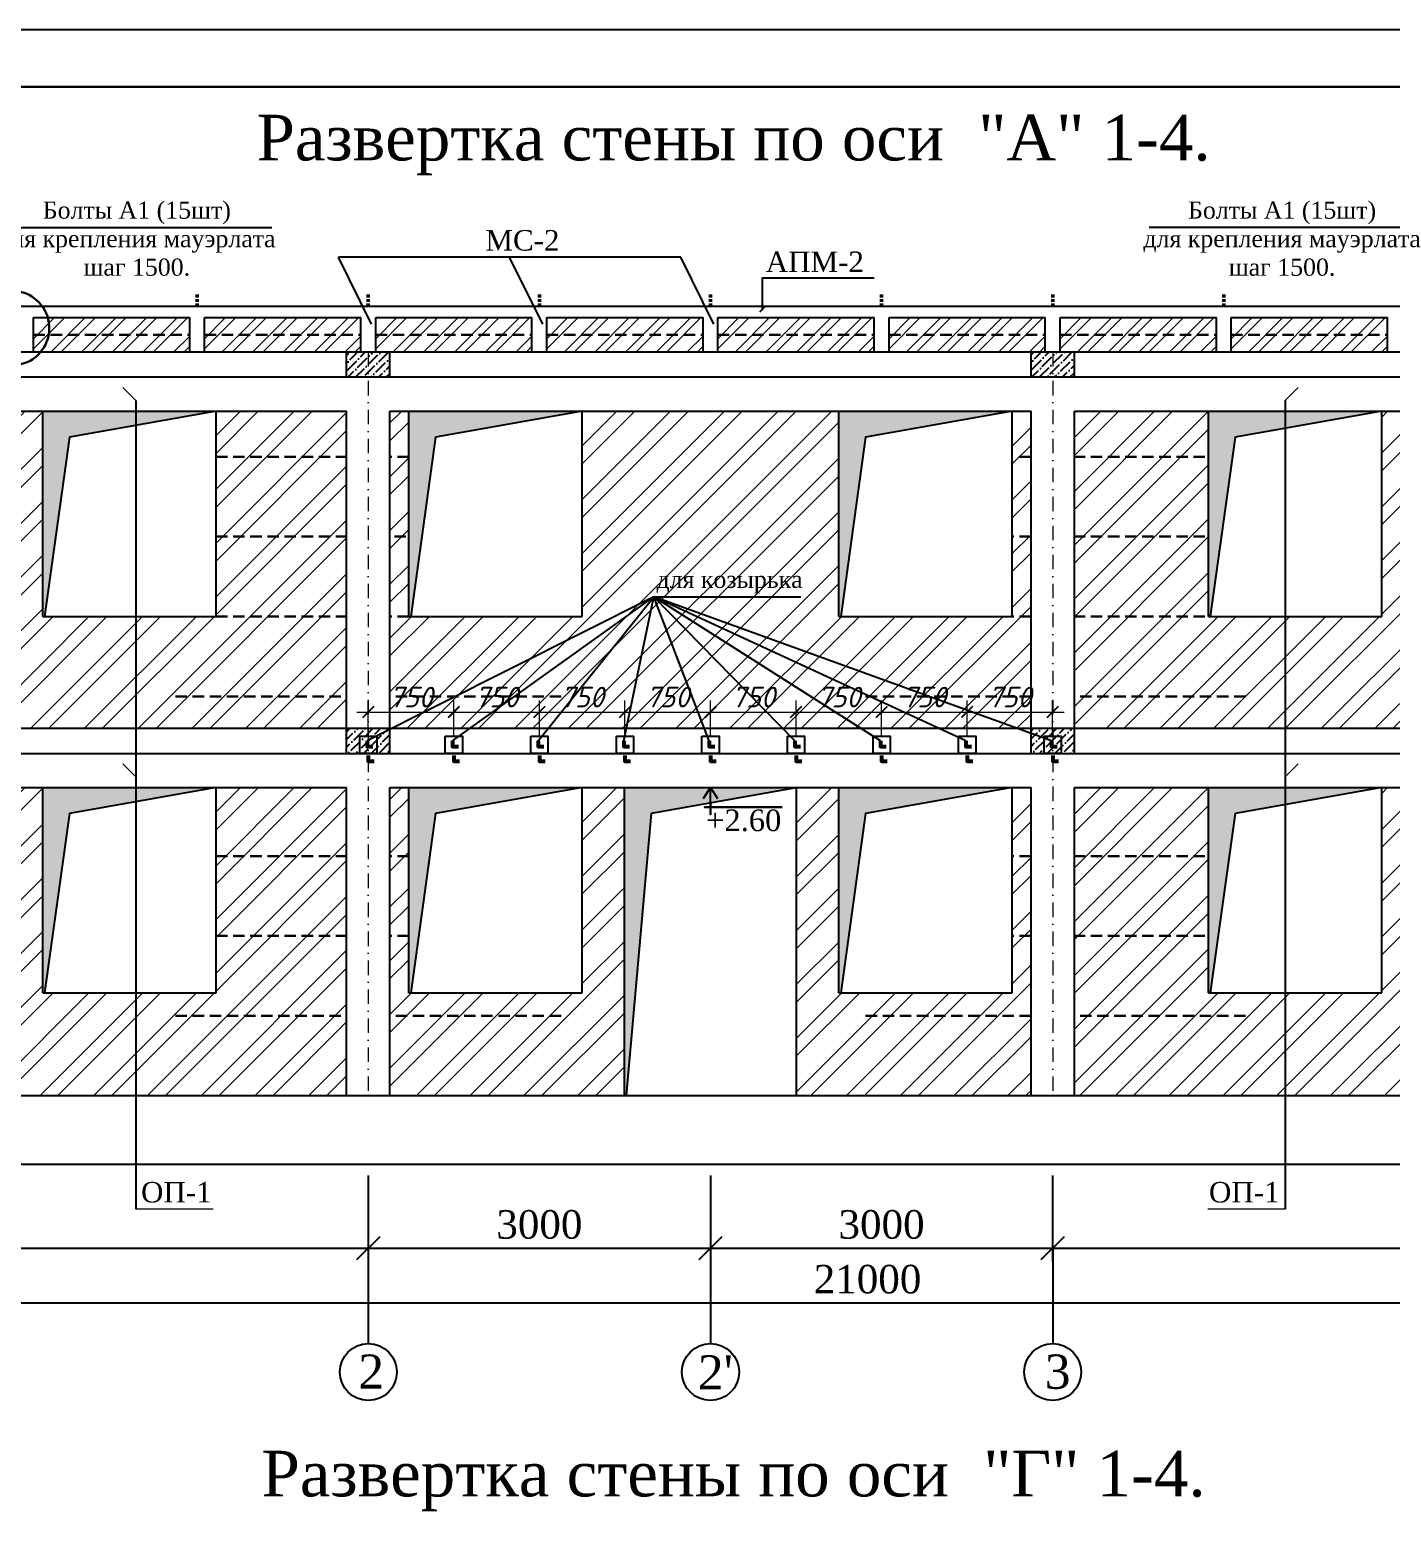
# Model space of a CAD drawing. Header units: millimetres. Extents: x 572274 to 2241483, y -888675 to -304135.
# Drawn here: x 1418418 to 1430353, y -628891 to -615807 of the extents above; entities that cross this region are included whole.
import ezdxf

# ---------------------------------------------------------------- set-up
doc = ezdxf.new("R2010")
doc.units = ezdxf.units.MM
for name, pattern in [('DASHDOT', [25.4, 12.7, -6.35, 0, -6.35]), ('DASHED2', [9.525, 6.35, -3.175]), ('G_BUILDING_LINE', [3, 2, -1])]:
    doc.linetypes.add(name, pattern=pattern)
for name, color, linetype, lineweight in [('RAZMER-2', 7, 'Continuous', 25), ('Маналит', 252, 'Continuous', 15), ('Основная', 7, 'Continuous', 50), ('план', 7, 'Continuous', 40)]:
    doc.layers.add(name, color=color, linetype=linetype, lineweight=lineweight)
doc.styles.add('ISO', font='isocpeui.ttf')
doc.styles.get("Standard").update_dxf_attribs({"font": 'isocpeur.ttf'})
doc.styles.add('style200', font='times.ttf', dxfattribs={"height": 200})
doc.styles.add('WMF-Times New Roman0', font='times.ttf')
doc.dimstyles.new('ISO-25$0', dxfattribs={"dimtxt": 300, "dimasz": 200, "dimexe": 100, "dimexo": 300, "dimgap": 50, "dimtad": 1, "dimdec": 0, "dimtxsty": 'Standard', "dimblk": 'OBLIQUE', "dimcen": 250, "dimdle": 150, "dimadec": 0, "dimazin": 0, "dimtfac": 1, "dimtdec": 0, "dimtmove": 0, "dimatfit": 3, "dimldrblk": 'OBLIQUE', "dimfxl": 1.25, "dimarcsym": 0})
doc.dimstyles.new('raz1', dxfattribs={"dimscale": 100, "dimtxt": 3, "dimasz": 1.5, "dimexe": 1, "dimexo": 3, "dimgap": 0.7, "dimtad": 1, "dimdec": 0, "dimtxsty": 'ISO', "dimblk": 'ARCHTICK', "dimcen": 1.5, "dimdle": 1, "dimadec": 0, "dimazin": 0, "dimtfac": 1, "dimtdec": 0, "dimtmove": 1, "dimatfit": 3, "dimldrblk": 'OBLIQUE', "dimfxl": 1, "dimlwd": 15, "dimlwe": 15, "dimarcsym": 0})
pattern_1 = [(45, (443004.93, -906831.547), (25.2569703, 92.6088912), [119.0625, -23.8125, 0, -23.8125])]

# ---------------------------------------------------------------- blocks, each defined once
blk = doc.blocks.new('_Oblique')
at = {"color": 0, "linetype": 'ByBlock', "lineweight": -2}
blk.add_line((-0.5, -0.5), (0.5, 0.5), dxfattribs=at)
blk = doc.blocks.new('*D445')
at = {"color": 0, "lineweight": -2, "transparency": 16777216}
for p, q in [((1413885, -625851), (1413885, -626609)), ((1421385, -625851), (1421385, -626609)), ((1413765, -626489), (1421505, -626489))]:
    blk.add_line(p, q, dxfattribs=at)
at = {"layer": 'Defpoints', "color": 0, "lineweight": 25, "transparency": 16777216}
for p in [(1413885, -625751), (1421385, -625751), (1421385, -626489)]:
    blk.add_point(p, dxfattribs=at)
at = {"color": 0, "lineweight": -2, "transparency": 16777216, "xscale": 200, "yscale": 200, "zscale": 200, "rotation": 180}
blk.add_blockref('_Oblique', (1413885, -626489), dxfattribs=at)
at = {"color": 0, "lineweight": -2, "transparency": 16777216, "xscale": 200, "yscale": 200, "zscale": 200}
blk.add_blockref('_Oblique', (1421385, -626489), dxfattribs=at)
at = {"color": 0, "lineweight": 25, "transparency": 16777216, "insert": (1417635, -626281), "char_height": 250, "attachment_point": 5, "style": 'WMF-Times New Roman0'}
blk.add_mtext('7500', dxfattribs=at)
blk = doc.blocks.new('*D446')
at = {"color": 0, "lineweight": -2, "transparency": 16777216}
for p, q in [((1421385, -625851), (1421385, -626609)), ((1424385, -625851), (1424385, -626609)), ((1421265, -626489), (1424505, -626489))]:
    blk.add_line(p, q, dxfattribs=at)
at = {"layer": 'Defpoints', "color": 0, "lineweight": 25, "transparency": 16777216}
for p in [(1421385, -625751), (1424385, -625751), (1424385, -626489)]:
    blk.add_point(p, dxfattribs=at)
at = {"color": 0, "lineweight": -2, "transparency": 16777216, "xscale": 200, "yscale": 200, "zscale": 200, "rotation": 180}
blk.add_blockref('_Oblique', (1421385, -626489), dxfattribs=at)
at = {"color": 0, "lineweight": -2, "transparency": 16777216, "xscale": 200, "yscale": 200, "zscale": 200}
blk.add_blockref('_Oblique', (1424385, -626489), dxfattribs=at)
at = {"color": 0, "lineweight": 25, "transparency": 16777216, "insert": (1422885, -626282), "char_height": 250, "attachment_point": 5, "style": 'WMF-Times New Roman0'}
blk.add_mtext('3000', dxfattribs=at)
blk = doc.blocks.new('*D447')
at = {"color": 0, "lineweight": -2, "transparency": 16777216}
for p, q in [((1424385, -625851), (1424385, -626609)), ((1427385, -625851), (1427385, -626609)), ((1424265, -626489), (1427505, -626489))]:
    blk.add_line(p, q, dxfattribs=at)
at = {"layer": 'Defpoints', "color": 0, "lineweight": 25, "transparency": 16777216}
for p in [(1424385, -625751), (1427385, -625751), (1427385, -626489)]:
    blk.add_point(p, dxfattribs=at)
at = {"color": 0, "lineweight": -2, "transparency": 16777216, "xscale": 200, "yscale": 200, "zscale": 200, "rotation": 180}
blk.add_blockref('_Oblique', (1424385, -626489), dxfattribs=at)
at = {"color": 0, "lineweight": -2, "transparency": 16777216, "xscale": 200, "yscale": 200, "zscale": 200}
blk.add_blockref('_Oblique', (1427385, -626489), dxfattribs=at)
at = {"color": 0, "lineweight": 25, "transparency": 16777216, "insert": (1425885, -626282), "char_height": 250, "attachment_point": 5, "style": 'WMF-Times New Roman0'}
blk.add_mtext('3000', dxfattribs=at)
blk = doc.blocks.new('*D448')
at = {"color": 0, "lineweight": -2, "transparency": 16777216}
for p, q in [((1427385, -625851), (1427385, -626609)), ((1434885, -625851), (1434885, -626609)), ((1427265, -626489), (1435005, -626489))]:
    blk.add_line(p, q, dxfattribs=at)
at = {"layer": 'Defpoints', "color": 0, "lineweight": 25, "transparency": 16777216}
for p in [(1427385, -625751), (1434885, -625751), (1434885, -626489)]:
    blk.add_point(p, dxfattribs=at)
at = {"color": 0, "lineweight": -2, "transparency": 16777216, "xscale": 200, "yscale": 200, "zscale": 200, "rotation": 180}
blk.add_blockref('_Oblique', (1427385, -626489), dxfattribs=at)
at = {"color": 0, "lineweight": -2, "transparency": 16777216, "xscale": 200, "yscale": 200, "zscale": 200}
blk.add_blockref('_Oblique', (1434885, -626489), dxfattribs=at)
at = {"color": 0, "lineweight": 25, "transparency": 16777216, "insert": (1431135, -626281), "char_height": 250, "attachment_point": 5, "style": 'WMF-Times New Roman0'}
blk.add_mtext('7500', dxfattribs=at)
blk = doc.blocks.new('*D449')
at = {"color": 0, "lineweight": -2, "transparency": 16777216}
for p, q in [((1413885, -625851), (1413885, -627089)), ((1434885, -625851), (1434885, -627089)), ((1413765, -626969), (1435005, -626969))]:
    blk.add_line(p, q, dxfattribs=at)
at = {"layer": 'Defpoints', "color": 0, "lineweight": 25, "transparency": 16777216}
for p in [(1413885, -625751), (1434885, -625751), (1434885, -626969)]:
    blk.add_point(p, dxfattribs=at)
at = {"color": 0, "lineweight": -2, "transparency": 16777216, "xscale": 200, "yscale": 200, "zscale": 200, "rotation": 180}
blk.add_blockref('_Oblique', (1413885, -626969), dxfattribs=at)
at = {"color": 0, "lineweight": -2, "transparency": 16777216, "xscale": 200, "yscale": 200, "zscale": 200}
blk.add_blockref('_Oblique', (1434885, -626969), dxfattribs=at)
at = {"color": 0, "lineweight": 25, "transparency": 16777216, "insert": (1425762, -626762), "char_height": 250, "attachment_point": 5, "style": 'WMF-Times New Roman0'}
blk.add_mtext('21000', dxfattribs=at)
blk = doc.blocks.new('_ArchTick')
at = {"color": 0, "linetype": 'ByBlock', "const_width": 0.15}
blk.add_lwpolyline([(-0.5, -0.5), (0.5, 0.5)], dxfattribs=at)
blk = doc.blocks.new('*D610')
at = {"color": 0, "lineweight": 15, "transparency": 16777216}
for p, q in [((1421385, -622001), (1421385, -621688)), ((1422135, -622001), (1422135, -621688)), ((1421285, -621788), (1422235, -621788))]:
    blk.add_line(p, q, dxfattribs=at)
at = {"layer": 'Defpoints', "color": 0, "lineweight": 25, "transparency": 16777216}
for p in [(1422135, -621788), (1421385, -622001), (1422135, -622001)]:
    blk.add_point(p, dxfattribs=at)
at = {"color": 0, "lineweight": 15, "transparency": 16777216, "xscale": 100, "yscale": 100, "zscale": 100, "rotation": 180}
blk.add_blockref('_ArchTick', (1421385, -621788), dxfattribs=at)
at = {"color": 0, "lineweight": 15, "transparency": 16777216, "xscale": 100, "yscale": 100, "zscale": 100}
blk.add_blockref('_ArchTick', (1422135, -621788), dxfattribs=at)
at = {"color": 0, "lineweight": 9, "transparency": 16777216, "insert": (1421760, -621657), "char_height": 180, "attachment_point": 5, "style": 'ISO'}
blk.add_mtext('750', dxfattribs=at)
blk = doc.blocks.new('*D611')
at = {"color": 0, "lineweight": 15, "transparency": 16777216}
for p, q in [((1422135, -622001), (1422135, -621688)), ((1422885, -622001), (1422885, -621688)), ((1422035, -621788), (1422985, -621788))]:
    blk.add_line(p, q, dxfattribs=at)
at = {"layer": 'Defpoints', "color": 0, "lineweight": 25, "transparency": 16777216}
for p in [(1422885, -621788), (1422135, -622001), (1422885, -622001)]:
    blk.add_point(p, dxfattribs=at)
at = {"color": 0, "lineweight": 15, "transparency": 16777216, "xscale": 100, "yscale": 100, "zscale": 100, "rotation": 180}
blk.add_blockref('_ArchTick', (1422135, -621788), dxfattribs=at)
at = {"color": 0, "lineweight": 15, "transparency": 16777216, "xscale": 100, "yscale": 100, "zscale": 100}
blk.add_blockref('_ArchTick', (1422885, -621788), dxfattribs=at)
at = {"color": 0, "lineweight": 9, "transparency": 16777216, "insert": (1422510, -621657), "char_height": 180, "attachment_point": 5, "style": 'ISO'}
blk.add_mtext('750', dxfattribs=at)
blk = doc.blocks.new('*D583')
at = {"color": 0, "lineweight": 15, "transparency": 16777216}
for p, q in [((1422885, -622001), (1422885, -621688)), ((1423635, -622001), (1423635, -621688)), ((1422785, -621788), (1423735, -621788))]:
    blk.add_line(p, q, dxfattribs=at)
at = {"layer": 'Defpoints', "color": 0, "lineweight": 25, "transparency": 16777216}
for p in [(1423635, -621788), (1422885, -622001), (1423635, -622001)]:
    blk.add_point(p, dxfattribs=at)
at = {"color": 0, "lineweight": 15, "transparency": 16777216, "xscale": 100, "yscale": 100, "zscale": 100, "rotation": 180}
blk.add_blockref('_ArchTick', (1422885, -621788), dxfattribs=at)
at = {"color": 0, "lineweight": 15, "transparency": 16777216, "xscale": 100, "yscale": 100, "zscale": 100}
blk.add_blockref('_ArchTick', (1423635, -621788), dxfattribs=at)
at = {"color": 0, "lineweight": 9, "transparency": 16777216, "insert": (1423260, -621657), "char_height": 180, "attachment_point": 5, "style": 'ISO'}
blk.add_mtext('750', dxfattribs=at)
blk = doc.blocks.new('*D584')
at = {"color": 0, "lineweight": 15, "transparency": 16777216}
for p, q in [((1423635, -622001), (1423635, -621688)), ((1424385, -622001), (1424385, -621688)), ((1423535, -621788), (1424485, -621788))]:
    blk.add_line(p, q, dxfattribs=at)
at = {"layer": 'Defpoints', "color": 0, "lineweight": 25, "transparency": 16777216}
for p in [(1424385, -621788), (1423635, -622001), (1424385, -622001)]:
    blk.add_point(p, dxfattribs=at)
at = {"color": 0, "lineweight": 15, "transparency": 16777216, "xscale": 100, "yscale": 100, "zscale": 100, "rotation": 180}
blk.add_blockref('_ArchTick', (1423635, -621788), dxfattribs=at)
at = {"color": 0, "lineweight": 15, "transparency": 16777216, "xscale": 100, "yscale": 100, "zscale": 100}
blk.add_blockref('_ArchTick', (1424385, -621788), dxfattribs=at)
at = {"color": 0, "lineweight": 9, "transparency": 16777216, "insert": (1424010, -621657), "char_height": 180, "attachment_point": 5, "style": 'ISO'}
blk.add_mtext('750', dxfattribs=at)
blk = doc.blocks.new('*D585')
at = {"color": 0, "lineweight": 15, "transparency": 16777216}
for p, q in [((1424385, -622001), (1424385, -621688)), ((1425135, -622001), (1425135, -621688)), ((1424285, -621788), (1425235, -621788))]:
    blk.add_line(p, q, dxfattribs=at)
at = {"layer": 'Defpoints', "color": 0, "lineweight": 25, "transparency": 16777216}
for p in [(1425135, -621788), (1424385, -622001), (1425135, -622001)]:
    blk.add_point(p, dxfattribs=at)
at = {"color": 0, "lineweight": 15, "transparency": 16777216, "xscale": 100, "yscale": 100, "zscale": 100, "rotation": 180}
blk.add_blockref('_ArchTick', (1424385, -621788), dxfattribs=at)
at = {"color": 0, "lineweight": 15, "transparency": 16777216, "xscale": 100, "yscale": 100, "zscale": 100}
blk.add_blockref('_ArchTick', (1425135, -621788), dxfattribs=at)
at = {"color": 0, "lineweight": 9, "transparency": 16777216, "insert": (1424760, -621657), "char_height": 180, "attachment_point": 5, "style": 'ISO'}
blk.add_mtext('750', dxfattribs=at)
blk = doc.blocks.new('*D586')
at = {"color": 0, "lineweight": 15, "transparency": 16777216}
for p, q in [((1425135, -622001), (1425135, -621688)), ((1425885, -622001), (1425885, -621688)), ((1425035, -621788), (1425985, -621788))]:
    blk.add_line(p, q, dxfattribs=at)
at = {"layer": 'Defpoints', "color": 0, "lineweight": 25, "transparency": 16777216}
for p in [(1425885, -621788), (1425135, -622001), (1425885, -622001)]:
    blk.add_point(p, dxfattribs=at)
at = {"color": 0, "lineweight": 15, "transparency": 16777216, "xscale": 100, "yscale": 100, "zscale": 100, "rotation": 180}
blk.add_blockref('_ArchTick', (1425135, -621788), dxfattribs=at)
at = {"color": 0, "lineweight": 15, "transparency": 16777216, "xscale": 100, "yscale": 100, "zscale": 100}
blk.add_blockref('_ArchTick', (1425885, -621788), dxfattribs=at)
at = {"color": 0, "lineweight": 9, "transparency": 16777216, "insert": (1425510, -621657), "char_height": 180, "attachment_point": 5, "style": 'ISO'}
blk.add_mtext('750', dxfattribs=at)
blk = doc.blocks.new('*D587')
at = {"color": 0, "lineweight": 15, "transparency": 16777216}
for p, q in [((1425885, -622001), (1425885, -621688)), ((1426635, -622001), (1426635, -621688)), ((1425785, -621788), (1426735, -621788))]:
    blk.add_line(p, q, dxfattribs=at)
at = {"layer": 'Defpoints', "color": 0, "lineweight": 25, "transparency": 16777216}
for p in [(1426635, -621788), (1425885, -622001), (1426635, -622001)]:
    blk.add_point(p, dxfattribs=at)
at = {"color": 0, "lineweight": 15, "transparency": 16777216, "xscale": 100, "yscale": 100, "zscale": 100, "rotation": 180}
blk.add_blockref('_ArchTick', (1425885, -621788), dxfattribs=at)
at = {"color": 0, "lineweight": 15, "transparency": 16777216, "xscale": 100, "yscale": 100, "zscale": 100}
blk.add_blockref('_ArchTick', (1426635, -621788), dxfattribs=at)
at = {"color": 0, "lineweight": 9, "transparency": 16777216, "insert": (1426260, -621657), "char_height": 180, "attachment_point": 5, "style": 'ISO'}
blk.add_mtext('750', dxfattribs=at)
blk = doc.blocks.new('*D588')
at = {"color": 0, "lineweight": 15, "transparency": 16777216}
for p, q in [((1426635, -622001), (1426635, -621688)), ((1427385, -622001), (1427385, -621688)), ((1426535, -621788), (1427485, -621788))]:
    blk.add_line(p, q, dxfattribs=at)
at = {"layer": 'Defpoints', "color": 0, "lineweight": 25, "transparency": 16777216}
for p in [(1427385, -621788), (1426635, -622001), (1427385, -622001)]:
    blk.add_point(p, dxfattribs=at)
at = {"color": 0, "lineweight": 15, "transparency": 16777216, "xscale": 100, "yscale": 100, "zscale": 100, "rotation": 180}
blk.add_blockref('_ArchTick', (1426635, -621788), dxfattribs=at)
at = {"color": 0, "lineweight": 15, "transparency": 16777216, "xscale": 100, "yscale": 100, "zscale": 100}
blk.add_blockref('_ArchTick', (1427385, -621788), dxfattribs=at)
at = {"color": 0, "lineweight": 9, "transparency": 16777216, "insert": (1427010, -621657), "char_height": 180, "attachment_point": 5, "style": 'ISO'}
blk.add_mtext('750', dxfattribs=at)

msp = doc.modelspace()

# ---------------------------------------------------------------- hatches: boundary and pattern name
at = {"lineweight": 9, "ltscale": 25}
h = msp.add_hatch(dxfattribs=at)
h.set_pattern_fill('ANSI32', color=34, scale=20, style=0)
h.set_pattern_definition([(45, (765974.94, -413465.59), (-134.70384, 134.70384), []), (45, (766064.74, -413465.59), (-134.70384, 134.70384), [])])
h.paths.add_polyline_path([(1419820.256, -618330.703), (1418450.256, -618330.703), (1418450.256, -618630.703), (1419820.256, -618630.703)])
h = msp.add_hatch(dxfattribs=at)
h.set_pattern_fill('ANSI32', color=34, scale=20, style=0)
h.set_pattern_definition([(45, (767474.94, -413465.59), (-134.70384, 134.70384), []), (45, (767564.74, -413465.59), (-134.70384, 134.70384), [])])
h.paths.add_polyline_path([(1421320.256, -618330.703), (1419950.256, -618330.703), (1419950.256, -618630.703), (1421320.256, -618630.703)])
h = msp.add_hatch(dxfattribs=at)
h.set_pattern_fill('ANSI32', color=34, scale=20, style=0)
h.set_pattern_definition([(45, (768974.94, -413465.59), (-134.70384, 134.70384), []), (45, (769064.74, -413465.59), (-134.70384, 134.70384), [])])
h.paths.add_polyline_path([(1422820.256, -618330.703), (1421450.256, -618330.703), (1421450.256, -618630.703), (1422820.256, -618630.703)])
h = msp.add_hatch(dxfattribs=at)
h.set_pattern_fill('ANSI32', color=34, scale=20, style=0)
h.set_pattern_definition([(45, (770474.94, -413465.59), (-134.70384, 134.70384), []), (45, (770564.74, -413465.59), (-134.70384, 134.70384), [])])
h.paths.add_polyline_path([(1424320.256, -618330.703), (1422950.256, -618330.703), (1422950.256, -618630.703), (1424320.256, -618630.703)])
h = msp.add_hatch(dxfattribs=at)
h.set_pattern_fill('ANSI32', color=34, scale=20, style=0)
h.set_pattern_definition([(45, (771974.94, -413465.59), (-134.70384, 134.70384), []), (45, (772064.74, -413465.59), (-134.70384, 134.70384), [])])
h.paths.add_polyline_path([(1425820.256, -618330.703), (1424450.256, -618330.703), (1424450.256, -618630.703), (1425820.256, -618630.703)])
h = msp.add_hatch(dxfattribs=at)
h.set_pattern_fill('ANSI32', color=34, scale=20, style=0)
h.set_pattern_definition([(45, (773474.94, -413465.59), (-134.70384, 134.70384), []), (45, (773564.74, -413465.59), (-134.70384, 134.70384), [])])
h.paths.add_polyline_path([(1427320.256, -618330.703), (1425950.256, -618330.703), (1425950.256, -618630.703), (1427320.256, -618630.703)])
h = msp.add_hatch(dxfattribs=at)
h.set_pattern_fill('ANSI32', color=34, scale=20, style=0)
h.set_pattern_definition([(45, (774974.94, -413465.59), (-134.70384, 134.70384), []), (45, (775064.74, -413465.59), (-134.70384, 134.70384), [])])
h.paths.add_polyline_path([(1428820.256, -618330.703), (1427450.256, -618330.703), (1427450.256, -618630.703), (1428820.256, -618630.703)])
h = msp.add_hatch(dxfattribs=at)
h.set_pattern_fill('ANSI32', color=34, scale=20, style=0)
h.set_pattern_definition([(45, (776474.94, -413465.59), (-134.70384, 134.70384), []), (45, (776564.74, -413465.59), (-134.70384, 134.70384), [])])
h.paths.add_polyline_path([(1430320.256, -618330.703), (1428950.256, -618330.703), (1428950.256, -618630.703), (1430320.256, -618630.703)])
h = msp.add_hatch()
h.set_pattern_fill('ANSI36', color=256, scale=15)
h.set_pattern_definition(pattern_1)
h.paths.add_polyline_path([(1421575.256, -618630.703), (1421195.256, -618630.703), (1421195.256, -618850.703), (1421575.256, -618850.703)])
h = msp.add_hatch()
h.set_pattern_fill('ANSI36', color=256, scale=15)
h.set_pattern_definition(pattern_1)
h.paths.add_polyline_path([(1427575.256, -618630.703), (1427195.256, -618630.703), (1427195.256, -618850.703), (1427575.256, -618850.703)])
h = msp.add_hatch(dxfattribs=at)
h.set_pattern_fill('ANSI32', color=34, scale=35, style=0)
h.set_pattern_definition([(45, (415487, -906831.55), (-235.73172, 235.73172), []), (45, (415644.15, -906831.55), (-235.73172, 235.73172), [])])
h.paths.add_polyline_path([(1421195.256, -622450.703), (1420050.256, -622450.703), (1420050.256, -624250.703), (1418530.256, -624250.703), (1418530.256, -622450.703), (1416980.256, -622450.703), (1416980.256, -624250.703), (1415460.256, -624250.703), (1415460.256, -622450.703), (1414075.256, -622450.703), (1414075.256, -625150.703), (1421195.256, -625150.703)])
h.paths.add_polyline_path([(1423630.256, -622450.703), (1423260.256, -622450.703), (1423260.256, -624250.703), (1421740.256, -624250.703), (1421740.256, -622450.703), (1421575.256, -622450.703), (1421575.256, -625150.703), (1423630.256, -625150.703)])
h.paths.add_polyline_path([(1427195.256, -622450.703), (1427030.256, -622450.703), (1427030.256, -624250.703), (1425510.256, -624250.703), (1425510.256, -622450.703), (1425140.256, -622450.703), (1425140.256, -625150.703), (1427195.256, -625150.703)])
h.paths.add_polyline_path([(1434695.256, -622450.703), (1433340.256, -622450.703), (1433340.256, -624250.703), (1431820.256, -624250.703), (1431820.256, -622450.703), (1430270.256, -622450.703), (1430270.256, -624250.703), (1428750.256, -624250.703), (1428750.256, -622450.703), (1427575.256, -622450.703), (1427575.256, -625150.703), (1434695.256, -625150.703)])
h.paths.add_polyline_path([(1434695.256, -619150.703), (1433340.256, -619150.703), (1433340.256, -620950.703), (1431820.256, -620950.703), (1431820.256, -619150.703), (1430270.256, -619150.703), (1430270.256, -620950.703), (1428750.256, -620950.703), (1428750.256, -619150.703), (1427575.256, -619150.703), (1427575.256, -621930.703), (1434695.256, -621930.703)])
h.paths.add_polyline_path([(1427195.256, -619150.703), (1427030.256, -619150.703), (1427030.256, -620950.703), (1425510.256, -620950.703), (1425510.256, -619150.703), (1423260.256, -619150.703), (1423260.256, -620950.703), (1421740.256, -620950.703), (1421740.256, -619150.703), (1421575.256, -619150.703), (1421575.256, -621930.703), (1427195.256, -621930.703)])
h.paths.add_polyline_path([(1421195.256, -619150.703), (1420050.256, -619150.703), (1420050.256, -620950.703), (1418530.256, -620950.703), (1418530.256, -619150.703), (1416980.256, -619150.703), (1416980.256, -620950.703), (1415460.256, -620950.703), (1415460.256, -619150.703), (1414075.256, -619150.703), (1414075.256, -621930.703), (1421195.256, -621930.703)])
at = {"lineweight": 30}
for points in [[(1420050.256, -619150.703), (1418530.256, -619150.703), (1418530.256, -620950.703), (1418546.903, -620950.703), (1418764.403, -619377.625)], [(1423260.256, -619150.703), (1421740.256, -619150.703), (1421740.256, -620950.703), (1421756.903, -620950.703), (1421974.403, -619377.625)], [(1427030.256, -619150.703), (1425510.256, -619150.703), (1425510.256, -620950.703), (1425526.903, -620950.703), (1425744.403, -619377.625)], [(1430270.256, -619150.703), (1428750.256, -619150.703), (1428750.256, -620950.703), (1428766.903, -620950.703), (1428984.403, -619377.625)], [(1420050.256, -622450.703), (1418530.256, -622450.703), (1418530.256, -624250.703), (1418546.903, -624250.703), (1418764.403, -622677.625)], [(1423260.256, -622450.703), (1421740.256, -622450.703), (1421740.256, -624250.703), (1421756.903, -624250.703), (1421974.403, -622677.625)], [(1425150.256, -622450.703), (1423630.256, -622450.703), (1423630.256, -625150.703), (1423646.903, -625150.703), (1423864.403, -622677.625)], [(1427030.256, -622450.703), (1425510.256, -622450.703), (1425510.256, -624250.703), (1425526.903, -624250.703), (1425744.403, -622677.625)], [(1430270.256, -622450.703), (1428750.256, -622450.703), (1428750.256, -624250.703), (1428766.903, -624250.703), (1428984.403, -622677.625)]]:
    msp.add_hatch(color=256, dxfattribs=at).paths.add_polyline_path(points)
h = msp.add_hatch()
h.set_pattern_fill('ANSI36', color=256, scale=15)
h.set_pattern_definition(pattern_1)
h.paths.add_polyline_path([(1421575.256, -621930.703), (1421195.256, -621930.703), (1421195.256, -622150.703), (1421575.256, -622150.703)])
h = msp.add_hatch()
h.set_pattern_fill('ANSI36', color=256, scale=15)
h.set_pattern_definition(pattern_1)
h.paths.add_polyline_path([(1427575.256, -621930.703), (1427195.256, -621930.703), (1427195.256, -622150.703), (1427575.256, -622150.703)])

# ---------------------------------------------------------------- linework, layer by layer
at = {"color": 5, "lineweight": -2, "ltscale": 0.04}
for p, q in [((1418017.302, -617539.498), (1420539.184, -617539.498)), ((1430753.21, -617539.498), (1428231.327, -617539.498))]:
    msp.add_line(p, q, dxfattribs=at)
at = {"lineweight": 25}
for p, q in [((1421413.882, -618388.621), (1421124.144, -617801.119)), ((1424124.144, -617801.119), (1421124.144, -617801.119)), ((1422913.882, -618388.621), (1422624.144, -617801.119)), ((1424413.882, -618388.621), (1424124.144, -617801.119)), ((1424867.565, -618230.703), (1424813.922, -618281.151)), ((1413695.256, -618630.703), (1435075.256, -618630.703)), ((1421195.256, -618850.703), (1421195.256, -618630.703)), ((1421575.256, -618850.703), (1421575.256, -618630.703)), ((1427195.256, -618850.703), (1427195.256, -618630.703)), ((1427575.256, -618850.703), (1427575.256, -618630.703)), ((1413695.256, -618850.703), (1435075.256, -618850.703)), ((1414075.256, -619150.703), (1421195.256, -619150.703)), ((1418530.256, -620950.703), (1418530.256, -619150.703)), ((1420050.256, -620950.703), (1420050.256, -619150.703)), ((1421195.256, -622150.703), (1421195.256, -619150.703)), ((1421575.256, -622150.703), (1421575.256, -619150.703)), ((1421575.256, -619150.703), (1427195.256, -619150.703)), ((1421740.256, -620950.703), (1421740.256, -619150.703)), ((1423260.256, -620950.703), (1423260.256, -619150.703)), ((1425510.256, -620950.703), (1425510.256, -619150.703)), ((1427030.256, -620950.703), (1427030.256, -619150.703)), ((1427195.256, -622150.703), (1427195.256, -619150.703)), ((1427575.256, -622150.703), (1427575.256, -619150.703)), ((1427575.256, -619150.703), (1434695.256, -619150.703)), ((1428750.256, -620950.703), (1428750.256, -619150.703)), ((1430270.256, -620950.703), (1430270.256, -619150.703)), ((1423888.128, -620776.971), (1421374.623, -622039.363)), ((1422124.623, -622039.363), (1423888.128, -620776.971)), ((1422874.623, -622039.363), (1423888.128, -620776.971)), ((1423624.623, -622039.363), (1423888.128, -620776.971)), ((1424374.623, -622039.363), (1423888.128, -620776.971)), ((1425124.623, -622039.363), (1423888.128, -620776.971)), ((1425874.623, -622039.363), (1423888.128, -620776.971)), ((1426624.623, -622039.363), (1423888.128, -620776.971)), ((1427374.623, -622039.363), (1423888.128, -620776.971)), ((1418530.256, -620950.703), (1420050.256, -620950.703)), ((1421740.256, -620950.703), (1423260.256, -620950.703)), ((1425510.256, -620950.703), (1427030.256, -620950.703)), ((1428750.256, -620950.703), (1430270.256, -620950.703)), ((1413695.256, -621930.703), (1435075.256, -621930.703)), ((1413695.256, -622150.703), (1435075.256, -622150.703)), ((1414075.256, -622450.703), (1421195.256, -622450.703)), ((1418530.256, -624250.703), (1418530.256, -622450.703)), ((1420050.256, -624250.703), (1420050.256, -622450.703)), ((1421195.256, -625150.703), (1421195.256, -622450.703)), ((1421575.256, -625150.703), (1421575.256, -622450.703)), ((1421575.256, -622450.703), (1427195.256, -622450.703)), ((1421740.256, -624250.703), (1421740.256, -622450.703)), ((1423260.256, -624250.703), (1423260.256, -622450.703)), ((1423630.256, -625150.703), (1423630.256, -622450.703)), ((1425140.256, -625150.703), (1425140.256, -622450.703)), ((1425510.256, -624250.703), (1425510.256, -622450.703)), ((1427030.256, -624250.703), (1427030.256, -622450.703)), ((1427195.256, -625150.703), (1427195.256, -622450.703)), ((1427575.256, -625150.703), (1427575.256, -622450.703)), ((1427575.256, -622450.703), (1434695.256, -622450.703)), ((1428750.256, -624250.703), (1428750.256, -622450.703)), ((1430270.256, -624250.703), (1430270.256, -622450.703)), ((1418530.256, -624250.703), (1420050.256, -624250.703)), ((1421740.256, -624250.703), (1423260.256, -624250.703)), ((1425510.256, -624250.703), (1427030.256, -624250.703)), ((1428750.256, -624250.703), (1430270.256, -624250.703)), ((1413695.256, -625150.703), (1435075.256, -625150.703)), ((1413695.256, -625750.703), (1435075.256, -625750.703))]:
    msp.add_line(p, q, dxfattribs=at)
at = {"linetype": 'DASHED2', "lineweight": 50, "ltscale": 4}
for p, q in [((1419885.256, -618230.703), (1419885.256, -618119.714)), ((1421385.256, -618230.703), (1421385.256, -618119.714)), ((1422885.256, -618230.703), (1422885.256, -618119.714)), ((1424385.256, -618230.703), (1424385.256, -618119.714)), ((1425885.256, -618230.703), (1425885.256, -618119.714)), ((1427385.256, -618230.703), (1427385.256, -618119.714)), ((1428885.256, -618230.703), (1428885.256, -618119.714))]:
    msp.add_line(p, q, dxfattribs=at)
for p, q in [((1413695.256, -618230.703), (1435075.256, -618230.703)), ((1418450.256, -618630.703), (1418450.256, -618330.703)), ((1418450.256, -618330.703), (1419820.256, -618330.703)), ((1419820.256, -618630.703), (1419820.256, -618330.703)), ((1419950.256, -618630.703), (1419950.256, -618330.703)), ((1419950.256, -618330.703), (1421320.256, -618330.703)), ((1421320.256, -618630.703), (1421320.256, -618330.703)), ((1421450.256, -618630.703), (1421450.256, -618330.703)), ((1421450.256, -618330.703), (1422820.256, -618330.703)), ((1422820.256, -618630.703), (1422820.256, -618330.703)), ((1422950.256, -618630.703), (1422950.256, -618330.703)), ((1422950.256, -618330.703), (1424320.256, -618330.703)), ((1424320.256, -618630.703), (1424320.256, -618330.703)), ((1424450.256, -618630.703), (1424450.256, -618330.703)), ((1424450.256, -618330.703), (1425820.256, -618330.703)), ((1425820.256, -618630.703), (1425820.256, -618330.703)), ((1425950.256, -618630.703), (1425950.256, -618330.703)), ((1425950.256, -618330.703), (1427320.256, -618330.703)), ((1427320.256, -618630.703), (1427320.256, -618330.703)), ((1427450.256, -618630.703), (1427450.256, -618330.703)), ((1427450.256, -618330.703), (1428820.256, -618330.703)), ((1428820.256, -618630.703), (1428820.256, -618330.703)), ((1428950.256, -618630.703), (1428950.256, -618330.703)), ((1428950.256, -618330.703), (1430320.256, -618330.703)), ((1430320.256, -618630.703), (1430320.256, -618330.703)), ((1423888.128, -620776.971), (1425176.084, -620776.971)), ((1421385.256, -626488.749), (1421385.256, -627324.728)), ((1424385.256, -626488.749), (1424385.256, -627324.728)), ((1427385.256, -626488.749), (1427385.256, -627324.728))]:
    msp.add_line(p, q)
at = {"color": 12, "linetype": 'DASHDOT', "lineweight": 13, "ltscale": 10}
for p, q in [((1421385.256, -618630.703), (1421385.256, -625150.703)), ((1427385.256, -618630.703), (1427385.256, -625150.703))]:
    msp.add_line(p, q, dxfattribs=at)
at = {"color": 5, "lineweight": 9}
for p, q in [((1419347.209, -619057.656), (1419233.302, -618943.749)), ((1429423.302, -619057.656), (1429537.209, -618943.749)), ((1419347.209, -622357.656), (1419233.302, -622243.749)), ((1429423.302, -622357.656), (1429537.209, -622243.749))]:
    msp.add_line(p, q, dxfattribs=at)
at = {"color": 5, "lineweight": 25}
for p, q in [((1419347.209, -619057.656), (1419347.209, -626145.311)), ((1429423.302, -619057.656), (1429423.302, -626145.311))]:
    msp.add_line(p, q, dxfattribs=at)
at = {"color": 5, "lineweight": 5}
for p, q in [((1420025.184, -626145.311), (1419347.209, -626145.311)), ((1429423.302, -626145.311), (1428745.327, -626145.311))]:
    msp.add_line(p, q, dxfattribs=at)
at = {"lineweight": 25, "ltscale": 100}
msp.add_lwpolyline([(1409289.808, -645507.415), (1451289.808, -645507.415), (1451289.808, -615807.415), (1409289.808, -615807.415)], close=True, dxfattribs=at)
at = {"color": 1, "lineweight": 30}
msp.add_lwpolyline([(1411289.808, -645007.415), (1450789.808, -645007.415), (1450789.808, -616307.415), (1411289.808, -616307.415)], close=True, dxfattribs=at)
at = {"lineweight": 25}
for points in [[(1424840.803, -618263.882), (1424840.803, -617982.907), (1425819.913, -617982.907)], [(1418588.021, -618403.241), (1418588.021, -618441.206)], [(1424385.256, -622622.125), (1424359.256, -622622.125)], [(1424385.256, -622585.707), (1424385.256, -622622.125), (1425012.835, -622622.125)], [(1424385.256, -622622.125), (1424385.256, -622655.014)]]:
    msp.add_lwpolyline(points, dxfattribs=at)
for points in [[(1420050.256, -619150.703), (1418764.403, -619377.625), (1418546.903, -620950.703)], [(1423260.256, -619150.703), (1421974.403, -619377.625), (1421756.903, -620950.703)], [(1427030.256, -619150.703), (1425744.403, -619377.625), (1425526.903, -620950.703)], [(1430270.256, -619150.703), (1428984.403, -619377.625), (1428766.903, -620950.703)], [(1421310.256, -622000.703), (1421460.256, -622000.703), (1421460.256, -622150.703), (1421310.256, -622150.703), (1421310.256, -622000.703)], [(1422060.256, -622000.703), (1422210.256, -622000.703), (1422210.256, -622150.703), (1422060.256, -622150.703), (1422060.256, -622000.703)], [(1422810.256, -622000.703), (1422960.256, -622000.703), (1422960.256, -622150.703), (1422810.256, -622150.703), (1422810.256, -622000.703)], [(1423560.256, -622000.703), (1423710.256, -622000.703), (1423710.256, -622150.703), (1423560.256, -622150.703), (1423560.256, -622000.703)], [(1424310.256, -622000.703), (1424460.256, -622000.703), (1424460.256, -622150.703), (1424310.256, -622150.703), (1424310.256, -622000.703)], [(1425060.256, -622000.703), (1425210.256, -622000.703), (1425210.256, -622150.703), (1425060.256, -622150.703), (1425060.256, -622000.703)], [(1425810.256, -622000.703), (1425960.256, -622000.703), (1425960.256, -622150.703), (1425810.256, -622150.703), (1425810.256, -622000.703)], [(1426560.256, -622000.703), (1426710.256, -622000.703), (1426710.256, -622150.703), (1426560.256, -622150.703), (1426560.256, -622000.703)], [(1427310.256, -622000.703), (1427460.256, -622000.703), (1427460.256, -622150.703), (1427310.256, -622150.703), (1427310.256, -622000.703)], [(1420050.256, -622450.703), (1418764.403, -622677.625), (1418546.903, -624250.703)], [(1423260.256, -622450.703), (1421974.403, -622677.625), (1421756.903, -624250.703)], [(1425150.256, -622450.703), (1423864.403, -622677.625), (1423646.048, -625150.703)], [(1427030.256, -622450.703), (1425744.403, -622677.625), (1425526.903, -624250.703)], [(1430270.256, -622450.703), (1428984.403, -622677.625), (1428766.903, -624250.703)]]:
    msp.add_lwpolyline(points)
at = {"lineweight": 53}
for points in [[(1421374.623, -622039.363), (1421374.623, -622089.363), (1421424.623, -622089.363)], [(1422124.623, -622039.363), (1422124.623, -622089.363), (1422174.623, -622089.363)], [(1422874.623, -622039.363), (1422874.623, -622089.363), (1422924.623, -622089.363)], [(1423624.623, -622039.363), (1423624.623, -622089.363), (1423674.623, -622089.363)], [(1424374.623, -622039.363), (1424374.623, -622089.363), (1424424.623, -622089.363)], [(1425124.623, -622039.363), (1425124.623, -622089.363), (1425174.623, -622089.363)], [(1425874.623, -622039.363), (1425874.623, -622089.363), (1425924.623, -622089.363)], [(1426624.623, -622039.363), (1426624.623, -622089.363), (1426674.623, -622089.363)], [(1427374.623, -622039.363), (1427374.623, -622089.363), (1427424.623, -622089.363)], [(1421385.256, -622169.883), (1421385.256, -622219.883), (1421435.256, -622219.883)], [(1422135.256, -622169.883), (1422135.256, -622219.883), (1422185.256, -622219.883)], [(1422885.256, -622169.883), (1422885.256, -622219.883), (1422935.256, -622219.883)], [(1423635.256, -622169.883), (1423635.256, -622219.883), (1423685.256, -622219.883)], [(1424385.256, -622169.883), (1424385.256, -622219.883), (1424435.256, -622219.883)], [(1425135.256, -622169.883), (1425135.256, -622219.883), (1425185.256, -622219.883)], [(1425885.256, -622169.883), (1425885.256, -622219.883), (1425935.256, -622219.883)], [(1426635.256, -622169.883), (1426635.256, -622219.883), (1426685.256, -622219.883)], [(1427385.256, -622169.883), (1427385.256, -622219.883), (1427435.256, -622219.883)]]:
    msp.add_lwpolyline(points, dxfattribs=at)
at = {"color": 255}
msp.add_lwpolyline([(1425012.835, -622622.125), (1424333.256, -622622.125), (1424385.256, -622622.125), (1424385.256, -622687.903), (1424385.256, -622450.703), (1424322.943, -622542.002), (1424385.256, -622450.703), (1424447.568, -622547.417)], dxfattribs=at)
at = {"lineweight": 25}
for centre in [(1421385.256, -627574.728), (1424385.256, -627574.728), (1427385.256, -627574.728)]:
    msp.add_circle(centre, 250, dxfattribs=at)
at = {"lineweight": 30}
msp.add_arc((1418262.64, -618422.223), 325.934, 283.4610099, 83.2165304, dxfattribs=at)
at = {"layer": 'Маналит', "color": 0, "ltscale": 5}
msp.add_line((1424546.275, -622450.703), (1424224.236, -622450.703), dxfattribs=at)
at = {"layer": 'Основная', "color": 6, "linetype": 'G_BUILDING_LINE', "lineweight": 30, "ltscale": 50}
for p, q in [((1418450.256, -618480.703), (1419820.256, -618480.703)), ((1419950.256, -618480.703), (1421320.256, -618480.703)), ((1421450.256, -618480.703), (1422820.256, -618480.703)), ((1422950.256, -618480.703), (1424320.256, -618480.703)), ((1424450.256, -618480.703), (1425820.256, -618480.703)), ((1425950.256, -618480.703), (1427320.256, -618480.703)), ((1427450.256, -618480.703), (1428820.256, -618480.703)), ((1428950.256, -618480.703), (1430320.256, -618480.703)), ((1420050.256, -619550.703), (1421195.256, -619550.703)), ((1421740.256, -619550.703), (1421575.256, -619550.703)), ((1427195.256, -619550.703), (1427092.848, -619550.703)), ((1428720.256, -619550.703), (1427575.256, -619550.703)), ((1420050.256, -620250.703), (1421195.256, -620250.703)), ((1421714.472, -620250.703), (1421575.256, -620250.703)), ((1427195.256, -620250.703), (1427030.256, -620250.703)), ((1428720.256, -620250.703), (1427575.256, -620250.703)), ((1420050.256, -620950.703), (1421195.256, -620950.703)), ((1421740.256, -620950.703), (1421575.256, -620950.703)), ((1427195.256, -620950.703), (1427030.256, -620950.703)), ((1428720.256, -620950.703), (1427575.256, -620950.703)), ((1419695.256, -621650.703), (1421195.256, -621650.703)), ((1423075.256, -621650.703), (1421575.256, -621650.703)), ((1427195.256, -621650.703), (1425695.256, -621650.703)), ((1429075.256, -621650.703), (1427575.256, -621650.703)), ((1420050.256, -623050.703), (1421195.256, -623050.703)), ((1421740.256, -623050.703), (1421575.256, -623050.703)), ((1427195.256, -623050.703), (1427030.256, -623050.703)), ((1428720.256, -623050.703), (1427575.256, -623050.703)), ((1420050.256, -623750.703), (1421195.256, -623750.703)), ((1421740.256, -623750.703), (1421575.256, -623750.703)), ((1427195.256, -623750.703), (1427030.256, -623750.703)), ((1428720.256, -623750.703), (1427575.256, -623750.703)), ((1419695.256, -624450.703), (1421195.256, -624450.703)), ((1423075.256, -624450.703), (1421575.256, -624450.703)), ((1427195.256, -624450.703), (1425695.256, -624450.703)), ((1429075.256, -624450.703), (1427575.256, -624450.703))]:
    msp.add_line(p, q, dxfattribs=at)

# ---------------------------------------------------------------- texts
at = {"linetype": 'ByBlock', "lineweight": 0, "ltscale": 0.13, "attachment_point": 5, "style": 'WMF-Times New Roman0'}
for s, insert, char_height, width in [('Развертка стены по оси  "А" 1-4.', (1424587.669, -616817.006), 400, 10579.91428), ('Болты А1 (15шт)\\Pдля крепления мауэрлата\\Pшаг 1500.', (1419355.787, -617639.461), 150, 3988.91925), ('Болты А1 (15шт)\\Pдля крепления мауэрлата\\Pшаг 1500.', (1429396.586, -617639.461), 150, 3988.91925), ('Развертка стены по оси  "Г" 1-4.', (1424587.669, -628529.734), 400, 10579.91428)]:
    msp.add_mtext(s, dxfattribs=dict(at, insert=insert, char_height=char_height, width=width))
at = {"lineweight": 5}
for s, insert, char_height, width, attachment_point, style in [('МС-2', (1423061.368, -617745.3), 180, 996.26366, 9, 'WMF-Times New Roman0'), ('АПМ-2', (1425730.44, -617930.96), 180, 996.26366, 9, 'WMF-Times New Roman0'), ('для козырька', (1423911.624, -620748.974), 150, 2407.32049, 7, 'style200')]:
    msp.add_mtext(s, dxfattribs=dict(at, insert=insert, char_height=char_height, width=width, attachment_point=attachment_point, style=style))
at = {"ltscale": 50, "char_height": 180, "width": 2084.51954, "attachment_point": 8, "style": 'WMF-Times New Roman0'}
for insert in [(1419702.119, -626090.72), (1429064.944, -626090.72)]:
    msp.add_mtext('ОП-1', dxfattribs=dict(at, insert=insert))
at = {"layer": 'RAZMER-2', "color": 0, "linetype": 'ByBlock', "lineweight": 20, "ltscale": 500, "char_height": 300, "width": 556.22809, "attachment_point": 1, "style": 'WMF-Times New Roman0'}
for s, insert in [('2', (1421296.915, -627420.952)), ("2'", (1424274.269, -627427.56)), ('3', (1427315.266, -627420.952))]:
    msp.add_mtext(s, dxfattribs=dict(at, insert=insert))
at = {"layer": 'план', "color": 7, "linetype": 'Continuous', "lineweight": 0, "insert": (1425006.198, -622643.25), "char_height": 188.6943, "width": 655.74135, "attachment_point": 3, "style": 'WMF-Times New Roman0'}
msp.add_mtext('+2.60', dxfattribs=at)

# ---------------------------------------------------------------- dimensions: what is measured, and where the dimension line sits
at = {"color": 0, "lineweight": 9}
for base, p1, p2, picture, middle in [((1422135.256, -621788.009), (1421385.256, -622000.703), (1422135.256, -622000.703), '*D610', (1421760.256, -621656.85)), ((1422885.256, -621788.009), (1422135.256, -622000.703), (1422885.256, -622000.703), '*D611', (1422510.256, -621656.85)), ((1423635.256, -621788.009), (1422885.256, -622000.703), (1423635.256, -622000.703), '*D583', (1423260.256, -621656.85)), ((1424385.256, -621788.009), (1423635.256, -622000.703), (1424385.256, -622000.703), '*D584', (1424010.256, -621656.85)), ((1425135.256, -621788.009), (1424385.256, -622000.703), (1425135.256, -622000.703), '*D585', (1424760.256, -621656.85)), ((1425885.256, -621788.009), (1425135.256, -622000.703), (1425885.256, -622000.703), '*D586', (1425510.256, -621656.85)), ((1426635.256, -621788.009), (1425885.256, -622000.703), (1426635.256, -622000.703), '*D587', (1426260.256, -621656.85)), ((1427385.256, -621788.009), (1426635.256, -622000.703), (1427385.256, -622000.703), '*D588', (1427010.256, -621656.85))]:
    dim = msp.add_linear_dim(base=base, p1=p1, p2=p2, dimstyle='raz1', override={"dimtxt": 1.8, "dimasz": 1, "dimexo": 0, "dimgap": 0.4, "dimblk1": 'ArchTick', "dimblk2": 'ArchTick', "dimsah": 1}, dxfattribs=at)
    dim.commit()
    dim.dimension.update_dxf_attribs({"geometry": picture, "text_midpoint": middle})
at = {"lineweight": 25}
for base, p1, p2, override, picture, middle in [((1421385.256, -626488.749), (1413885.256, -625750.703), (1421385.256, -625750.703), {"dimtxt": 250, "dimasz": 200, "dimexe": 120, "dimexo": 100, "dimgap": 80, "dimtxsty": 'WMF-Times New Roman0', "dimdle": 120, "dimfxl": 300, "dimarcsym": 1}, '*D445', (1417635.256, -626281.225)), ((1434885.256, -626488.749), (1427385.256, -625750.703), (1434885.256, -625750.703), {"dimtxt": 250, "dimexe": 120, "dimexo": 100, "dimgap": 80, "dimtxsty": 'WMF-Times New Roman0', "dimdle": 120, "dimfxl": 300, "dimarcsym": 1}, '*D448', (1431135.256, -626281.225))]:
    dim = msp.add_linear_dim(base=base, p1=p1, p2=p2, text='7500', dimstyle='ISO-25$0', override=override, dxfattribs=at)
    dim.commit()
    dim.dimension.update_dxf_attribs({"geometry": picture, "text_midpoint": middle})
dim = msp.add_linear_dim(base=(1434885.256, -626969.305), p1=(1413885.256, -625750.703), p2=(1434885.256, -625750.703), dimstyle='ISO-25$0', override={"dimtxt": 250, "dimexe": 120, "dimexo": 100, "dimgap": 80, "dimtxsty": 'WMF-Times New Roman0', "dimdle": 120, "dimfxl": 300, "dimarcsym": 1}, dxfattribs=at)
dim.commit()
dim.dimension.update_dxf_attribs({"geometry": '*D449', "text_midpoint": (1425761.709, -626969.305), "dimtype": 160})
for base, p1, p2, picture, middle in [((1424385.256, -626488.749), (1421385.256, -625750.703), (1424385.256, -625750.703), '*D446', (1422885.256, -626281.586)), ((1427385.256, -626488.749), (1424385.256, -625750.703), (1427385.256, -625750.703), '*D447', (1425885.256, -626281.586))]:
    dim = msp.add_linear_dim(base=base, p1=p1, p2=p2, dimstyle='ISO-25$0', override={"dimtxt": 250, "dimexe": 120, "dimexo": 100, "dimgap": 80, "dimtxsty": 'WMF-Times New Roman0', "dimdle": 120, "dimfxl": 300, "dimarcsym": 1}, dxfattribs=at)
    dim.commit()
    dim.dimension.update_dxf_attribs({"geometry": picture, "text_midpoint": middle})

doc.saveas('drawing.dxf')
